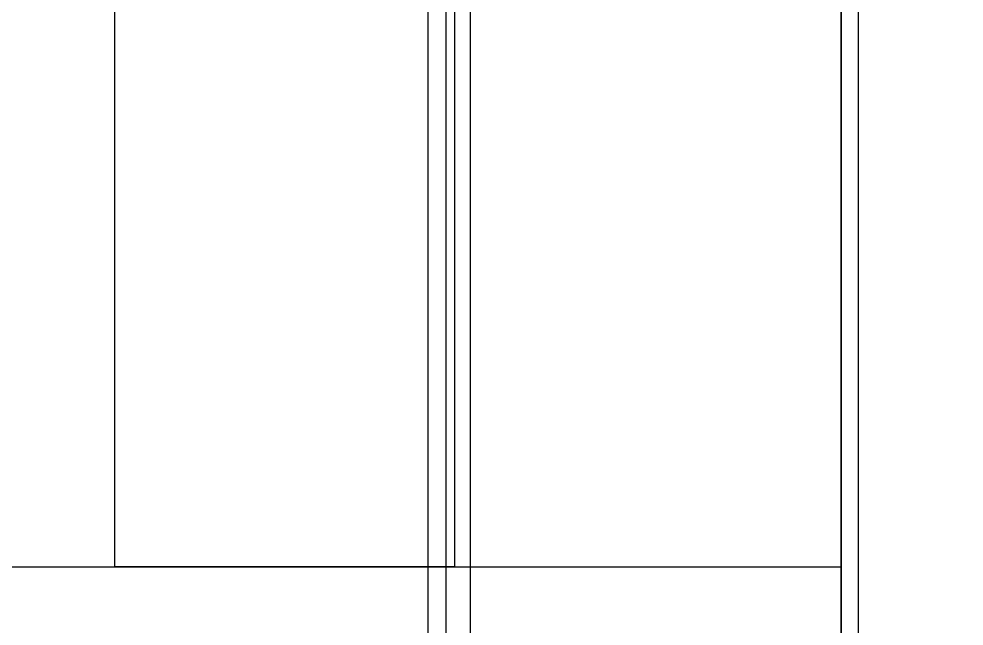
# Model space of a CAD drawing. Header units: millimetres. Extents: x 0 to 69574, y -5 to 41746.
# Drawn here: x 39512.9 to 39624.1, y 32212.4 to 32283.8 of the extents above; entities that cross this region are included whole.
import ezdxf

# ---------------------------------------------------------------- set-up
doc = ezdxf.new("R2010")
doc.units = ezdxf.units.MM
doc.set_wipeout_variables(frame=1)
doc.layers.add('! NO PLOT !', color=7, linetype='Continuous', true_color=0xff75dd, plot=False)
doc.layers.add('000-PI-Oprema', color=30, linetype='Continuous', lineweight=5)
doc.layers.add('000-PI-ORMAR', color=2, linetype='Continuous')
doc.layers.add('002-PI-Kabelska kanalica', color=150, linetype='Continuous')

# ---------------------------------------------------------------- blocks, each defined once
blk = doc.blocks.new('*U1086')
at = {"layer": '002-PI-Kabelska kanalica'}
blk.add_line((-20, -100), (-20, 470), dxfattribs=at)
blk = doc.blocks.new('*U580')
at = {"layer": '002-PI-Kabelska kanalica'}
for p, q in [((-20, 120), (20, 120)), ((-20, -100), (-20, 120)), ((20, -100), (20, 120))]:
    blk.add_line(p, q, dxfattribs=at)
blk = doc.blocks.new('8606.000_montažna')
at = {"layer": '! NO PLOT !'}
blk.add_line((51182.39, 38449.42), (51182.39, 36559.42), dxfattribs=at)
blk = doc.blocks.new('spojnica')
at = {"layer": '! NO PLOT !', "transparency": 33554687}
for p, q in [((44768.49, 28811.5), (44768.49, 26919.4)), ((44763.49, 28809.4), (44763.49, 26919.4))]:
    blk.add_line(p, q, dxfattribs=at)

msp = doc.modelspace()

# ---------------------------------------------------------------- block references
for name, p, rotation in [('*U580', (39544.172, 32339.404), 180), ('*U1086', (39224.172, 32199.404), 270)]:
    msp.add_blockref(name, p, dxfattribs=dict(rotation=rotation))
at = {"layer": '000-PI-Oprema'}
for name, p in [('8606.000_montažna', (-11619.223, -5740.014)), ('spojnica', (-5202.464, 3900))]:
    msp.add_blockref(name, p, dxfattribs=at)

# ---------------------------------------------------------------- next in the draw order: wipeouts: each hides what was drawn before it
msp.add_wipeout([(39609.672, 32761.404), (40000.16, 32761.404), (39999.672, 30778.904), (39609.66, 30776.904)]).dxf.layer = '000-PI-ORMAR'

# ---------------------------------------------------------------- next in the draw order: linework, layer by layer
at = {"layer": '! NO PLOT !'}
for p, q in [((39609.684, 32761.404), (39609.684, 30776.904)), ((39609.684, 30776.904), (39609.684, 32761.404)), ((39609.672, 30789.904), (39609.672, 32740.766))]:
    msp.add_line(p, q, dxfattribs=at)
at = {"layer": '000-PI-ORMAR'}
for p, q in [((39609.684, 32761.404), (39609.684, 30776.904)), ((39611.684, 32759.404), (39611.684, 30778.904))]:
    msp.add_line(p, q, dxfattribs=at)

doc.saveas('drawing.dxf')
